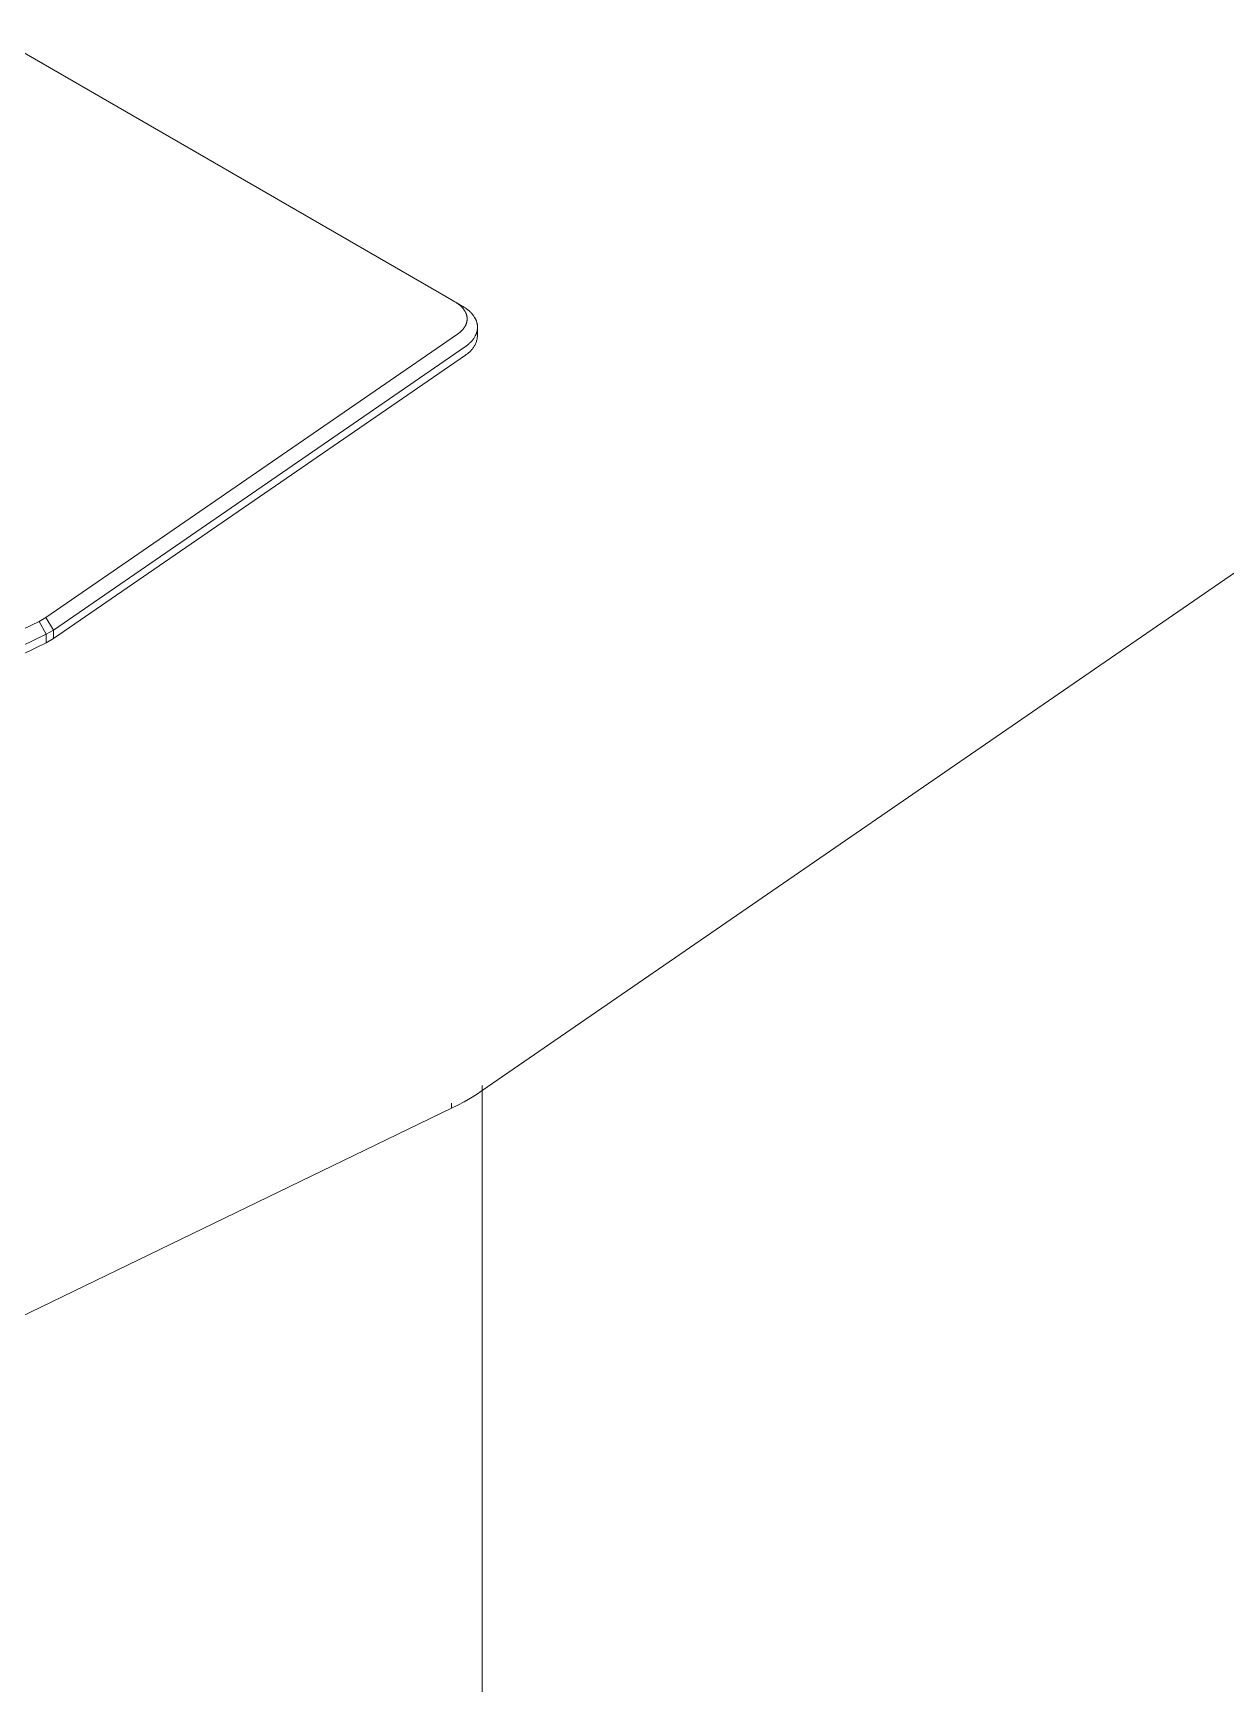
# Model space of a CAD drawing. Header units: inches. Extents: x -8 to 201, y -1 to 136.
# Drawn here: x 190.671 to 193.592, y 49.156 to 53.197 of the extents above; entities that cross this region are included whole.
import ezdxf

# ---------------------------------------------------------------- set-up
doc = ezdxf.new("R2010")
doc.units = ezdxf.units.IN
doc.layers.add('ZANO_R', color=7, linetype='Continuous', lineweight=0)

msp = doc.modelspace()

# ---------------------------------------------------------------- linework, layer by layer
at = {"layer": 'ZANO_R'}
for p, q in [((191.77144, 50.60887), (196.33061, 53.74585)), ((190.56475, 53.19728), (191.68228, 52.55208)), ((191.70448, 52.53926), (191.68228, 52.55208)), ((191.70608, 52.53831), (191.70448, 52.53926)), ((191.70766, 52.53734), (191.70608, 52.53831)), ((191.70766, 52.53742), (191.72247, 52.52887)), ((191.70922, 52.53633), (191.70766, 52.53734)), ((191.71076, 52.53529), (191.70922, 52.53633)), ((191.71227, 52.53421), (191.71076, 52.53529)), ((191.71376, 52.5331), (191.71227, 52.53421)), ((191.71522, 52.53195), (191.71376, 52.5331)), ((191.71665, 52.53077), (191.71522, 52.53195)), ((191.71786, 52.52972), (191.71665, 52.53077)), ((191.71904, 52.52864), (191.71786, 52.52972)), ((191.7202, 52.52754), (191.71904, 52.52864)), ((191.72133, 52.5264), (191.7202, 52.52754)), ((191.72243, 52.52524), (191.72133, 52.5264)), ((191.72349, 52.52405), (191.72243, 52.52524)), ((191.72436, 52.52776), (191.72247, 52.52887)), ((191.72452, 52.52282), (191.72349, 52.52405)), ((191.72621, 52.52661), (191.72436, 52.52776)), ((191.72552, 52.52157), (191.72452, 52.52282)), ((191.7264, 52.52039), (191.72552, 52.52157)), ((191.72805, 52.52544), (191.72621, 52.52661)), ((191.72725, 52.51918), (191.7264, 52.52039)), ((191.72806, 52.51795), (191.72725, 52.51918)), ((191.72985, 52.52423), (191.72805, 52.52544)), ((191.72883, 52.5167), (191.72806, 52.51795)), ((191.72956, 52.51542), (191.72883, 52.5167)), ((191.73024, 52.51411), (191.72956, 52.51542)), ((191.73161, 52.52299), (191.72985, 52.52423)), ((191.73057, 52.51345), (191.73024, 52.51411)), ((191.73088, 52.51279), (191.73057, 52.51345)), ((191.73118, 52.51211), (191.73088, 52.51279)), ((191.73147, 52.51144), (191.73118, 52.51211)), ((191.73174, 52.51077), (191.73147, 52.51144)), ((191.73334, 52.52172), (191.73161, 52.52299)), ((191.732, 52.51009), (191.73174, 52.51077)), ((191.73224, 52.50942), (191.732, 52.51009)), ((191.73248, 52.50873), (191.73224, 52.50942)), ((191.7327, 52.50805), (191.73248, 52.50873)), ((191.7329, 52.50736), (191.7327, 52.50805)), ((191.7331, 52.50666), (191.7329, 52.50736)), ((191.73327, 52.50596), (191.7331, 52.50666)), ((191.73344, 52.50526), (191.73327, 52.50596)), ((191.73504, 52.52042), (191.73334, 52.52172)), ((191.73359, 52.50456), (191.73344, 52.50526)), ((191.73373, 52.50385), (191.73359, 52.50456)), ((191.73385, 52.50314), (191.73373, 52.50385)), ((191.73396, 52.50243), (191.73385, 52.50314)), ((191.73405, 52.50171), (191.73396, 52.50243)), ((191.73413, 52.501), (191.73405, 52.50171)), ((191.73419, 52.50028), (191.73413, 52.501)), ((191.73423, 52.49957), (191.73419, 52.50028)), ((191.7342, 52.49532), (191.73424, 52.49603)), ((191.73427, 52.49886), (191.73423, 52.49957)), ((191.73424, 52.49603), (191.73427, 52.49674)), ((191.73428, 52.49816), (191.73427, 52.49886)), ((191.73427, 52.49674), (191.73428, 52.49745)), ((191.73428, 52.49745), (191.73428, 52.49816)), ((191.73669, 52.51909), (191.73504, 52.52042)), ((191.73831, 52.51772), (191.73669, 52.51909)), ((191.73988, 52.51633), (191.73831, 52.51772)), ((191.7414, 52.51491), (191.73988, 52.51633)), ((191.74288, 52.51347), (191.7414, 52.51491)), ((191.7443, 52.51199), (191.74288, 52.51347)), ((191.74568, 52.51049), (191.7443, 52.51199)), ((191.747, 52.50896), (191.74568, 52.51049)), ((191.74826, 52.50741), (191.747, 52.50896)), ((191.74947, 52.50583), (191.74826, 52.50741)), ((191.75062, 52.50423), (191.74947, 52.50583)), ((191.7517, 52.50261), (191.75062, 52.50423)), ((191.75272, 52.50097), (191.7517, 52.50261)), ((191.75368, 52.49931), (191.75272, 52.50097)), ((191.75414, 52.49847), (191.75368, 52.49931)), ((191.75457, 52.49763), (191.75414, 52.49847)), ((191.75499, 52.49678), (191.75457, 52.49763)), ((191.7554, 52.49593), (191.75499, 52.49678)), ((191.75578, 52.49508), (191.7554, 52.49593)), ((190.70283, 51.76667), (191.71048, 52.45996)), ((191.71048, 52.45996), (191.71192, 52.46098)), ((191.71192, 52.46098), (191.71335, 52.46203)), ((191.71335, 52.46203), (191.71475, 52.46311)), ((191.71475, 52.46311), (191.71612, 52.46422)), ((191.71612, 52.46422), (191.71747, 52.46537)), ((191.71747, 52.46537), (191.71878, 52.46655)), ((191.71878, 52.46655), (191.72007, 52.46777)), ((191.72007, 52.46777), (191.72132, 52.46902)), ((191.72132, 52.46902), (191.72236, 52.47013)), ((191.72236, 52.47013), (191.72338, 52.47126)), ((191.72338, 52.47126), (191.72437, 52.47242)), ((191.72437, 52.47242), (191.72532, 52.47361)), ((191.72532, 52.47361), (191.72624, 52.47483)), ((191.72624, 52.47483), (191.72712, 52.47607)), ((191.72712, 52.47607), (191.72796, 52.47734)), ((191.72796, 52.47734), (191.72876, 52.47863)), ((191.72876, 52.47863), (191.72947, 52.47986)), ((191.72947, 52.47986), (191.73013, 52.48111)), ((191.73013, 52.48111), (191.73076, 52.48239)), ((191.73076, 52.48239), (191.73133, 52.48368)), ((191.73133, 52.48368), (191.73161, 52.48433)), ((191.73161, 52.48433), (191.73187, 52.48499)), ((191.73187, 52.48499), (191.73212, 52.48565)), ((191.73212, 52.48565), (191.73235, 52.48632)), ((191.73235, 52.48632), (191.73257, 52.48699)), ((191.73257, 52.48699), (191.73279, 52.48767)), ((191.73279, 52.48767), (191.73298, 52.48835)), ((191.73298, 52.48835), (191.73317, 52.48903)), ((191.73317, 52.48903), (191.73334, 52.48972)), ((191.73334, 52.48972), (191.73349, 52.49041)), ((191.73349, 52.49041), (191.73364, 52.4911)), ((191.73364, 52.4911), (191.73377, 52.4918)), ((191.73377, 52.4918), (191.73388, 52.4925)), ((191.73388, 52.4925), (191.73398, 52.4932)), ((191.73398, 52.4932), (191.73407, 52.49391)), ((191.73407, 52.49391), (191.73414, 52.49461)), ((191.73414, 52.49461), (191.7342, 52.49532)), ((191.75338, 52.45406), (191.75428, 52.45571)), ((191.75428, 52.45571), (191.75471, 52.45654)), ((191.75471, 52.45654), (191.75512, 52.45738)), ((191.75512, 52.45738), (191.75551, 52.45822)), ((191.75551, 52.45822), (191.75589, 52.45907)), ((191.75615, 52.49422), (191.75578, 52.49508)), ((191.75589, 52.45907), (191.75625, 52.45992)), ((191.7565, 52.49336), (191.75615, 52.49422)), ((191.75625, 52.45992), (191.75659, 52.46077)), ((191.75684, 52.4925), (191.7565, 52.49336)), ((191.75659, 52.46077), (191.75692, 52.46163)), ((191.75715, 52.49163), (191.75684, 52.4925)), ((191.75692, 52.46163), (191.75723, 52.46249)), ((191.75745, 52.49076), (191.75715, 52.49163)), ((191.75723, 52.46249), (191.75752, 52.46335)), ((191.75773, 52.48989), (191.75745, 52.49076)), ((191.75752, 52.46335), (191.75779, 52.46422)), ((191.75799, 52.48901), (191.75773, 52.48989)), ((191.75779, 52.46422), (191.75805, 52.46509)), ((191.75824, 52.48813), (191.75799, 52.48901)), ((191.75805, 52.46509), (191.75829, 52.46596)), ((191.75846, 52.48725), (191.75824, 52.48813)), ((191.75829, 52.46596), (191.75851, 52.46684)), ((191.75867, 52.48637), (191.75846, 52.48725)), ((191.75851, 52.46684), (191.75871, 52.46771)), ((191.75886, 52.48548), (191.75867, 52.48637)), ((191.75871, 52.46771), (191.75889, 52.46859)), ((191.75903, 52.4846), (191.75886, 52.48548)), ((191.75889, 52.46859), (191.75906, 52.46948)), ((191.75918, 52.48371), (191.75903, 52.4846)), ((191.75906, 52.46948), (191.75921, 52.47036)), ((191.75931, 52.48282), (191.75918, 52.48371)), ((191.75921, 52.47036), (191.75934, 52.47125)), ((191.75943, 52.48193), (191.75931, 52.48282)), ((191.75934, 52.47125), (191.75945, 52.47213)), ((191.75952, 52.48104), (191.75943, 52.48193)), ((191.75945, 52.47213), (191.75954, 52.47302)), ((191.7596, 52.48015), (191.75952, 52.48104)), ((191.75953, 52.45412), (191.75972, 52.45618)), ((191.75954, 52.47302), (191.75961, 52.47391)), ((191.75966, 52.47926), (191.7596, 52.48015)), ((191.75961, 52.47391), (191.75967, 52.4748)), ((191.7597, 52.47837), (191.75966, 52.47926)), ((191.75967, 52.4748), (191.7597, 52.47569)), ((191.75972, 52.47748), (191.7597, 52.47837)), ((191.7597, 52.47569), (191.75972, 52.47658)), ((191.75972, 52.47658), (191.75972, 52.47748)), ((191.75972, 52.4748), (191.75972, 52.45618)), ((190.7216, 51.73597), (191.72996, 52.42975)), ((191.72996, 52.42975), (191.73167, 52.43095)), ((191.73167, 52.43095), (191.73335, 52.43218)), ((191.73335, 52.43218), (191.735, 52.43345)), ((191.735, 52.43345), (191.73661, 52.43474)), ((191.73661, 52.43474), (191.73818, 52.43607)), ((191.73684, 52.4136), (191.73846, 52.4149)), ((191.73818, 52.43607), (191.73972, 52.43742)), ((191.73846, 52.4149), (191.74002, 52.41626)), ((191.73972, 52.43742), (191.74121, 52.4388)), ((191.74002, 52.41626), (191.74154, 52.41767)), ((191.74121, 52.4388), (191.74266, 52.44021)), ((191.74154, 52.41767), (191.74301, 52.41913)), ((191.74266, 52.44021), (191.74406, 52.44165)), ((191.74301, 52.41913), (191.74443, 52.42064)), ((191.74406, 52.44165), (191.74541, 52.44311)), ((191.74443, 52.42064), (191.7458, 52.4222)), ((191.74541, 52.44311), (191.74672, 52.44461)), ((191.7458, 52.4222), (191.74711, 52.42381)), ((191.74672, 52.44461), (191.74797, 52.44612)), ((191.74711, 52.42381), (191.74836, 52.42546)), ((191.74797, 52.44612), (191.74917, 52.44766)), ((191.74836, 52.42546), (191.74956, 52.42716)), ((191.74917, 52.44766), (191.75031, 52.44923)), ((191.74956, 52.42716), (191.75069, 52.42889)), ((191.75031, 52.44923), (191.75139, 52.45082)), ((191.75069, 52.42889), (191.75177, 52.43066)), ((191.75139, 52.45082), (191.75242, 52.45243)), ((191.75177, 52.43066), (191.75278, 52.43247)), ((191.75242, 52.45243), (191.75338, 52.45406)), ((191.75278, 52.43247), (191.75373, 52.43432)), ((191.75373, 52.43432), (191.75462, 52.43619)), ((191.75462, 52.43619), (191.75543, 52.4381)), ((191.75543, 52.4381), (191.75619, 52.44003)), ((191.75619, 52.44003), (191.75687, 52.44198)), ((191.75687, 52.44198), (191.75749, 52.44396)), ((191.75749, 52.44396), (191.75804, 52.44596)), ((191.75804, 52.44596), (191.75852, 52.44798)), ((191.75852, 52.44798), (191.75892, 52.45001)), ((191.75892, 52.45001), (191.75926, 52.45206)), ((191.75926, 52.45206), (191.75953, 52.45412)), ((190.7216, 51.7152), (191.72996, 52.40898)), ((191.72996, 52.40898), (191.73174, 52.41004)), ((191.73174, 52.41004), (191.73348, 52.41117)), ((191.73348, 52.41117), (191.73518, 52.41236)), ((191.73518, 52.41236), (191.73684, 52.4136)), ((189.4856, 51.17542), (190.68642, 51.75719)), ((190.68642, 51.75719), (190.70283, 51.76667)), ((190.70362, 51.72558), (190.68642, 51.75719)), ((190.7216, 51.73597), (190.70283, 51.76667)), ((190.70362, 51.72558), (190.7216, 51.73597)), ((190.7216, 51.7152), (190.7216, 51.73597)), ((189.50195, 51.1434), (190.70362, 51.72558)), ((189.50195, 51.12264), (190.70362, 51.70481)), ((190.70362, 51.70481), (190.70362, 51.72558)), ((190.70362, 51.70481), (190.7216, 51.7152)), ((191.75693, 50.59927), (191.74214, 50.59013)), ((191.77144, 50.60887), (191.75693, 50.59927)), ((191.77142, 50.62126), (191.77144, 50.60887)), ((191.77144, 46.69971), (191.77144, 50.60887)), ((186.86168, 48.22332), (191.69619, 50.56542)), ((191.69619, 50.56542), (191.69592, 50.57767)), ((191.71175, 50.57319), (191.69619, 50.56542)), ((191.72707, 50.58143), (191.71175, 50.57319)), ((191.74214, 50.59013), (191.72707, 50.58143))]:
    msp.add_line(p, q, dxfattribs=at)

doc.saveas('drawing.dxf')
